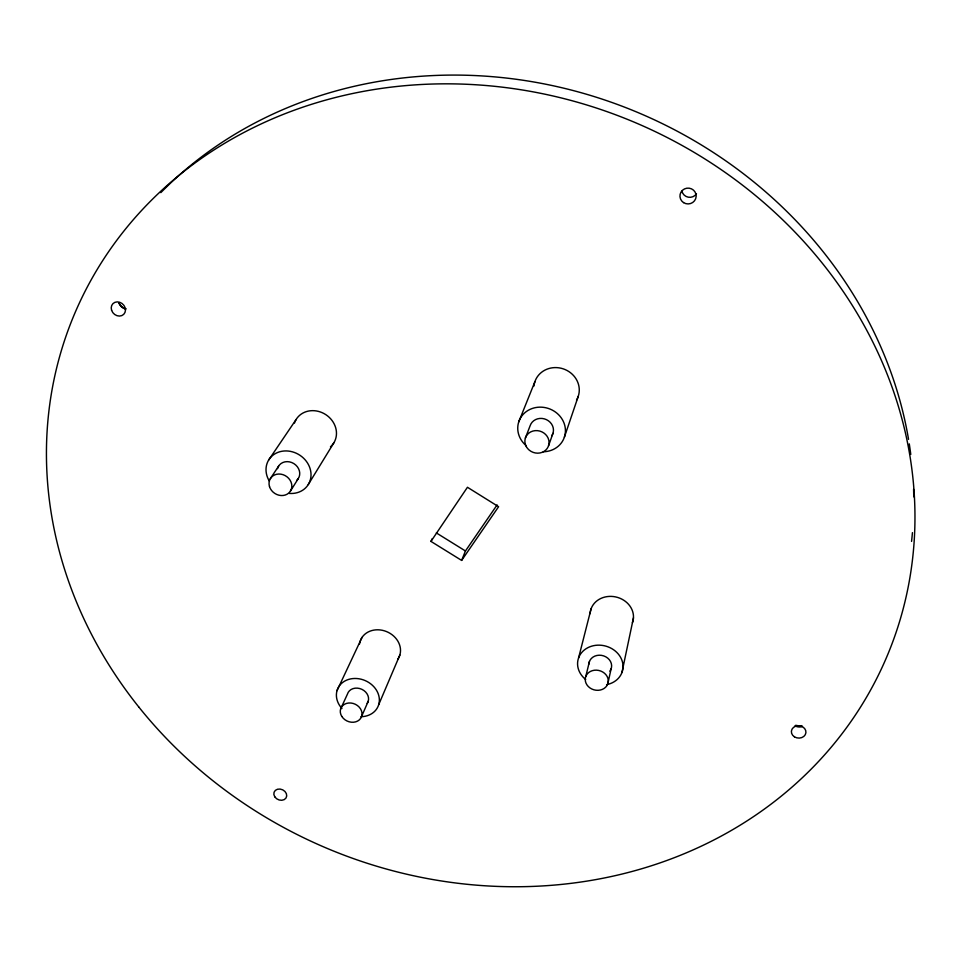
<?xml version="1.0" encoding="UTF-8"?>
<svg xmlns="http://www.w3.org/2000/svg" width="960" height="960" viewBox="0 0 960 960"><rect width="100%" height="100%" fill="white"/><g stroke="black" fill="none" stroke-linecap="round" stroke-linejoin="round"><path stroke-width="1.44" d="M621.948 672.516L633.468 617.784M607.752 683.964A11.616 9.984 14.1 0 0 594.3 670.248A11.616 9.984 14.1 0 0 588.252 686.484A11.616 9.984 14.1 0 0 607.752 683.964L611.1 668.868M585.768 676.548L589.416 661.56M578.58 657.924L591.096 608.808M564.384 437.172L578.256 396.324M548.556 445.776L552.948 433.368M525.372 438.06L530.112 425.784A12.036 11.04 19.8 0 1 546.432 419.64A12.036 11.04 19.8 0 1 551.664 435.96M518.7 421.992L534.816 381.924M432.132 538.764L430.956 541.404L461.628 560.412L465.444 550.98L497.1 504.912M378.672 704.748L399.828 655.092M361.692 716.22L368.256 701.22M340.584 709.056L347.424 694.152A11.016 9.252 23.9 0 1 361.836 689.316A11.016 9.252 23.9 0 1 367.2 703.392M337.02 690.624L362.028 637.404M308.268 484.56L333.792 442.932M290.472 491.028L298.38 478.44M270.372 478.608L278.58 466.188M430.956 541.404L467.448 487.272L498.6 506.712L461.628 560.412M268.656 460.056L296.112 419.508M436.344 532.92L465.444 550.98M160.824 192.648A433.452 389.316 22.6 0 1 601.956 99.06A433.452 389.316 22.6 0 1 908.544 439.368M909.276 443.88A433.452 389.316 22.6 0 1 910.776 454.44M913.584 489.3A433.452 389.316 22.6 0 1 913.752 496.848M912.432 532.632A433.452 389.316 22.6 0 1 911.568 541.392M124.44 308.712A14.94 13.008 44.5 0 1 118.98 303.264M801.9 725.688A14.364 12.192 5.3 0 1 795.708 725.28M802.164 726.516A7.224 6.12 5.5 0 1 794.976 725.784M126.216 308.844A7.524 6.54 44.3 0 1 119.064 303.168M696.48 193.848A8.04 7.836 -3.9 0 1 681.936 191.088M533.964 386.004A22.884 21.228 19.5 0 1 563.184 368.832A22.884 21.228 19.5 0 1 576.516 400.116M294.48 423.024A22.188 19.704 33.1 0 1 325.92 414.72A22.188 19.704 33.1 0 1 330.456 446.856M359.544 643.956A21.036 17.94 23.9 0 1 386.424 631.536A21.036 17.94 23.9 0 1 397.788 659.304M590.124 613.692A21.828 19.116 13.5 0 1 615.624 596.916A21.828 19.116 13.5 0 1 632.436 622.68M269.412 481.224A23.292 20.412 32.4 0 1 280.176 451.644A23.292 20.412 32.4 0 1 310.56 470.412A23.292 20.412 32.4 0 1 289.128 493.404M341.94 708.492A22.032 18.504 23.9 0 1 346.872 680.04A22.032 18.504 23.9 0 1 378.144 693.6A22.032 18.504 23.9 0 1 360.9 716.712M585.72 679.524A22.908 19.776 14 0 1 586.068 648.72A22.908 19.776 14 0 1 620.484 657.168A22.908 19.776 14 0 1 606.576 684.648M526.056 445.572A24.072 22.08 19.8 0 1 528.144 410.364A24.072 22.08 19.8 0 1 564.108 423.288A24.072 22.08 19.8 0 1 543.3 451.764M277.536 468.648A11.64 10.212 32.4 0 1 293.832 463.584A11.64 10.212 32.4 0 1 296.652 480.48M588.912 664.092A11.448 9.888 14 0 1 603.684 655.896A11.448 9.888 14 0 1 609.84 671.148M138.672 706.848A440.832 394.236 22.6 0 0 883.452 664.44A440.832 394.236 22.6 0 0 419.976 84.576A440.832 394.236 22.6 0 0 138.672 706.848M683.544 202.608A8.124 7.92 -2.5 0 0 696.156 196.512A8.124 7.92 -2.5 0 0 684.468 188.928A8.124 7.92 -2.5 0 0 683.544 202.608M794.46 736.848A7.296 6.168 5.6 0 0 805.92 732.672A7.296 6.168 5.6 0 0 795.588 726.228A7.296 6.168 5.6 0 0 794.46 736.848M274.776 796.812A6.66 5.4 24.8 0 0 285.96 798.084A6.66 5.4 24.8 0 0 280.08 789.06A6.66 5.4 24.8 0 0 274.776 796.812M111.6 310.296A7.596 6.588 44.1 0 0 123.708 314.352A7.596 6.588 44.1 0 0 119.7 302.268A7.596 6.588 44.1 0 0 111.6 310.296M341.784 716.4A11.16 9.336 23.9 0 0 360.636 718.416A11.16 9.336 23.9 0 0 351.024 703.032A11.16 9.336 23.9 0 0 341.784 716.4M269.508 486.588A11.808 10.308 32.3 0 0 288.72 493.08A11.808 10.308 32.3 0 0 283.068 474.696A11.808 10.308 32.3 0 0 269.508 486.588M526.308 446.64A12.216 11.16 19.9 0 0 547.248 448.38A12.216 11.16 19.9 0 0 537.36 430.644A12.216 11.16 19.9 0 0 526.308 446.64"/></g></svg>
